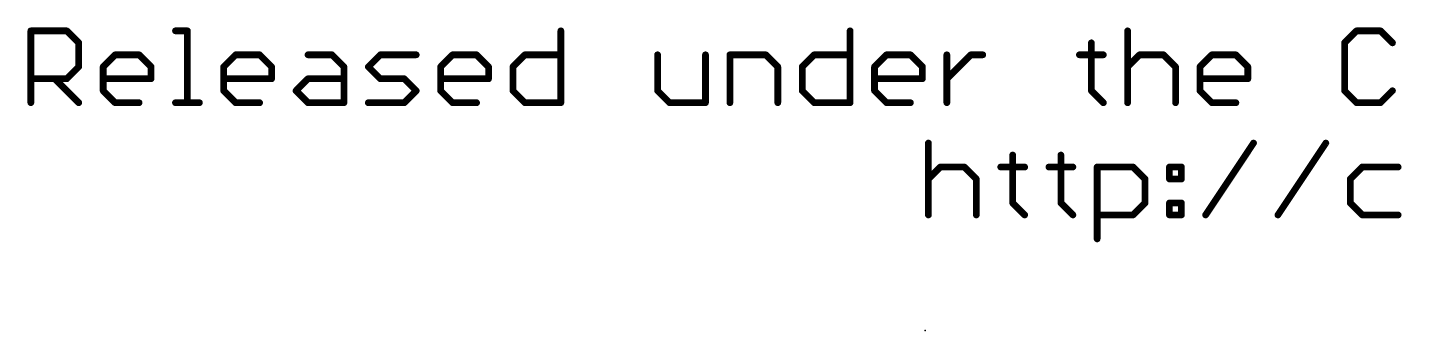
# Model space of a CAD drawing. Extents: x -98 to 26, y -2 to 26.
# Drawn here: x -97.79 to -66.68, y 11.43 to 18.29 of the extents above; entities that cross this region are included whole.
import ezdxf

# ---------------------------------------------------------------- set-up
doc = ezdxf.new("R2010")
doc.units = 0
doc.layers.add('23', color=53, linetype='CONTINUOUS')
doc.layers.add('27', color=253, linetype='CONTINUOUS')

msp = doc.modelspace()

# ---------------------------------------------------------------- linework, layer by layer
at = {"layer": '23'}
msp.add_point((-77.47, 11.43), dxfattribs=at)
at = {"layer": '27', "const_width": 0.1524}
for points in [[(-97.7138, 16.5862), (-97.7138, 18.2132)], [(-97.7138, 18.2132), (-96.9003, 18.2132)], [(-96.9003, 18.2132), (-96.6291, 17.942)], [(-94.4395, 18.2132), (-94.1683, 18.2132)], [(-94.1683, 18.2132), (-94.1683, 16.5862)], [(-85.7148, 18.2132), (-85.7148, 16.5862)], [(-79.1661, 18.2132), (-79.1661, 16.5862)], [(-72.8836, 18.2132), (-72.8836, 16.5862)], [(-67.701, 18.2132), (-67.9721, 17.942)], [(-67.1586, 18.2132), (-67.701, 18.2132)], [(-66.8875, 17.942), (-67.1586, 18.2132)], [(-96.6291, 17.942), (-96.6291, 17.3997)], [(-96.0766, 17.3997), (-95.8055, 17.6709)], [(-95.8055, 17.6709), (-95.2632, 17.6709)], [(-95.2632, 17.6709), (-94.992, 17.3997)], [(-93.3481, 17.3997), (-93.0769, 17.6709)], [(-93.0769, 17.6709), (-92.5346, 17.6709)], [(-92.5346, 17.6709), (-92.2634, 17.3997)], [(-91.4397, 17.6709), (-90.8974, 17.6709)], [(-90.8974, 17.6709), (-90.6262, 17.3997)], [(-90.0737, 17.3997), (-89.8026, 17.6709)], [(-89.8026, 17.6709), (-88.9891, 17.6709)], [(-88.4366, 17.3997), (-88.1654, 17.6709)], [(-88.1654, 17.6709), (-87.6231, 17.6709)], [(-87.6231, 17.6709), (-87.3519, 17.3997)], [(-86.7994, 17.3997), (-86.5283, 17.6709)], [(-86.5283, 17.6709), (-85.7148, 17.6709)], [(-83.5251, 17.6709), (-83.5251, 16.8574)], [(-82.4405, 16.5862), (-82.4405, 17.6709)], [(-81.888, 16.5862), (-81.888, 17.6709)], [(-81.888, 17.6709), (-81.0745, 17.6709)], [(-81.0745, 17.6709), (-80.8033, 17.3997)], [(-80.2508, 17.3997), (-79.9796, 17.6709)], [(-79.9796, 17.6709), (-79.1661, 17.6709)], [(-78.6136, 17.3997), (-78.3425, 17.6709)], [(-78.3425, 17.6709), (-77.8002, 17.6709)], [(-77.8002, 17.6709), (-77.529, 17.3997)], [(-76.9765, 16.5862), (-76.9765, 17.6709)], [(-76.9765, 17.1285), (-76.4342, 17.6709)], [(-76.4342, 17.6709), (-76.163, 17.6709)], [(-73.975, 17.6709), (-73.4327, 17.6709)], [(-73.7039, 17.942), (-73.7039, 16.8574)], [(-72.8836, 17.3997), (-72.6124, 17.6709)], [(-72.6124, 17.6709), (-72.0701, 17.6709)], [(-72.0701, 17.6709), (-71.7989, 17.3997)], [(-71.2464, 17.3997), (-70.9753, 17.6709)], [(-70.9753, 17.6709), (-70.4329, 17.6709)], [(-70.4329, 17.6709), (-70.1618, 17.3997)], [(-67.9721, 17.942), (-67.9721, 16.8574)], [(-96.6291, 17.3997), (-96.9003, 17.1285)], [(-96.0766, 16.8574), (-96.0766, 17.3997)], [(-94.992, 17.3997), (-94.992, 17.1285)], [(-93.3481, 16.8574), (-93.3481, 17.3997)], [(-92.2634, 17.3997), (-92.2634, 17.1285)], [(-90.6262, 17.3997), (-90.6262, 16.5862)], [(-89.8026, 17.1285), (-90.0737, 17.3997)], [(-88.4366, 16.8574), (-88.4366, 17.3997)], [(-87.3519, 17.3997), (-87.3519, 17.1285)], [(-86.7994, 16.8574), (-86.7994, 17.3997)], [(-80.8033, 17.3997), (-80.8033, 16.5862)], [(-80.2508, 16.8574), (-80.2508, 17.3997)], [(-78.6136, 16.8574), (-78.6136, 17.3997)], [(-77.529, 17.3997), (-77.529, 17.1285)], [(-71.7989, 17.3997), (-71.7989, 16.5862)], [(-71.2464, 16.8574), (-71.2464, 17.3997)], [(-70.1618, 17.3997), (-70.1618, 17.1285)], [(-96.9003, 17.1285), (-97.7138, 17.1285)], [(-97.1715, 17.1285), (-96.6291, 16.5862)], [(-94.992, 17.1285), (-96.0766, 17.1285)], [(-92.2634, 17.1285), (-93.3481, 17.1285)], [(-91.7109, 16.8574), (-91.4397, 17.1285)], [(-91.4397, 17.1285), (-90.6262, 17.1285)], [(-89.2602, 17.1285), (-89.8026, 17.1285)], [(-88.9891, 16.8574), (-89.2602, 17.1285)], [(-87.3519, 17.1285), (-88.4366, 17.1285)], [(-77.529, 17.1285), (-78.6136, 17.1285)], [(-70.1618, 17.1285), (-71.2464, 17.1285)], [(-95.8055, 16.5862), (-96.0766, 16.8574)], [(-93.0769, 16.5862), (-93.3481, 16.8574)], [(-91.4397, 16.5862), (-91.7109, 16.8574)], [(-89.2602, 16.5862), (-88.9891, 16.8574)], [(-88.1654, 16.5862), (-88.4366, 16.8574)], [(-86.5283, 16.5862), (-86.7994, 16.8574)], [(-83.5251, 16.8574), (-83.254, 16.5862)], [(-79.9796, 16.5862), (-80.2508, 16.8574)], [(-78.3425, 16.5862), (-78.6136, 16.8574)], [(-73.7039, 16.8574), (-73.4327, 16.5862)], [(-70.9753, 16.5862), (-71.2464, 16.8574)], [(-67.9721, 16.8574), (-67.701, 16.5862)], [(-67.1586, 16.5862), (-66.8875, 16.8574)], [(-95.2632, 16.5862), (-95.8055, 16.5862)], [(-94.4395, 16.5862), (-93.8972, 16.5862)], [(-92.5346, 16.5862), (-93.0769, 16.5862)], [(-90.6262, 16.5862), (-91.4397, 16.5862)], [(-90.0737, 16.5862), (-89.2602, 16.5862)], [(-87.6231, 16.5862), (-88.1654, 16.5862)], [(-85.7148, 16.5862), (-86.5283, 16.5862)], [(-83.254, 16.5862), (-82.4405, 16.5862)], [(-79.1661, 16.5862), (-79.9796, 16.5862)], [(-77.8002, 16.5862), (-78.3425, 16.5862)], [(-70.4329, 16.5862), (-70.9753, 16.5862)], [(-67.701, 16.5862), (-67.1586, 16.5862)], [(-77.3938, 15.6732), (-77.3938, 14.0462)], [(-71.118, 14.0462), (-70.0334, 15.6732)], [(-69.4809, 14.0462), (-68.3962, 15.6732)], [(-75.4855, 15.402), (-75.4855, 14.3174)], [(-74.394, 15.402), (-74.394, 14.3174)], [(-77.3938, 14.8597), (-77.1226, 15.1309)], [(-77.1226, 15.1309), (-76.5803, 15.1309)], [(-76.5803, 15.1309), (-76.3091, 14.8597)], [(-76.3091, 14.8597), (-76.3091, 14.0462)], [(-75.7566, 15.1309), (-75.2143, 15.1309)], [(-74.6652, 15.1309), (-74.1229, 15.1309)], [(-73.5738, 13.5039), (-73.5738, 15.1309)], [(-73.5738, 15.1309), (-72.7603, 15.1309)], [(-72.7603, 15.1309), (-72.4891, 14.8597)], [(-72.4891, 14.8597), (-72.4891, 14.3174)], [(-71.9366, 15.1309), (-71.6655, 15.1309)], [(-71.9366, 14.8597), (-71.9366, 15.1309)], [(-71.6655, 14.8597), (-71.9366, 14.8597)], [(-71.6655, 15.1309), (-71.6655, 14.8597)], [(-67.5726, 15.1309), (-67.8437, 14.8597)], [(-67.8437, 14.8597), (-67.8437, 14.3174)], [(-66.7591, 15.1309), (-67.5726, 15.1309)], [(-75.4855, 14.3174), (-75.2143, 14.0462)], [(-74.394, 14.3174), (-74.1229, 14.0462)], [(-72.4891, 14.3174), (-72.7603, 14.0462)], [(-71.9366, 14.3174), (-71.6655, 14.3174)], [(-71.9366, 14.0462), (-71.9366, 14.3174)], [(-71.6655, 14.3174), (-71.6655, 14.0462)], [(-67.8437, 14.3174), (-67.5726, 14.0462)], [(-72.7603, 14.0462), (-73.5738, 14.0462)], [(-71.6655, 14.0462), (-71.9366, 14.0462)], [(-67.5726, 14.0462), (-66.7591, 14.0462)]]:
    msp.add_lwpolyline(points, dxfattribs=at)
at = {"layer": '27', "const_width": 0.0762}
for points in [[(-97.6757, 18.2132, 1), (-97.7519, 18.2132)], [(-97.7138, 18.2513, 1), (-97.7138, 18.1751)], [(-96.8734, 18.2401, 1), (-96.9272, 18.1862)], [(-96.9003, 18.1751, 1), (-96.9003, 18.2513)], [(-94.4395, 18.2513, 1), (-94.4395, 18.1751)], [(-94.1302, 18.2132, 1), (-94.2064, 18.2132)], [(-94.1683, 18.1751, 1), (-94.1683, 18.2513)], [(-85.6767, 18.2132, 1), (-85.7529, 18.2132)], [(-79.128, 18.2132, 1), (-79.2042, 18.2132)], [(-72.8455, 18.2132, 1), (-72.9217, 18.2132)], [(-67.701, 18.2513, 1), (-67.701, 18.1751)], [(-67.674, 18.1862, 1), (-67.7279, 18.2401)], [(-67.1317, 18.2401, 1), (-67.1856, 18.1862)], [(-67.1586, 18.1751, 1), (-67.1586, 18.2513)], [(-96.591, 17.942, 1), (-96.6672, 17.942)], [(-96.6561, 17.9151, 1), (-96.6022, 17.969)], [(-95.8055, 17.709, 1), (-95.8055, 17.6328)], [(-95.7785, 17.6439, 1), (-95.8324, 17.6978)], [(-95.2362, 17.6978, 1), (-95.2901, 17.6439)], [(-95.2632, 17.6328, 1), (-95.2632, 17.709)], [(-93.0769, 17.709, 1), (-93.0769, 17.6328)], [(-93.0499, 17.6439, 1), (-93.1038, 17.6978)], [(-92.5076, 17.6978, 1), (-92.5615, 17.6439)], [(-92.5346, 17.6328, 1), (-92.5346, 17.709)], [(-91.4397, 17.709, 1), (-91.4397, 17.6328)], [(-90.8705, 17.6978, 1), (-90.9243, 17.6439)], [(-90.8974, 17.6328, 1), (-90.8974, 17.709)], [(-89.8026, 17.709, 1), (-89.8026, 17.6328)], [(-89.7756, 17.6439, 1), (-89.8295, 17.6978)], [(-88.9891, 17.6328, 1), (-88.9891, 17.709)], [(-88.1654, 17.709, 1), (-88.1654, 17.6328)], [(-88.1385, 17.6439, 1), (-88.1924, 17.6978)], [(-87.5961, 17.6978, 1), (-87.65, 17.6439)], [(-87.6231, 17.6328, 1), (-87.6231, 17.709)], [(-86.5283, 17.709, 1), (-86.5283, 17.6328)], [(-86.5013, 17.6439, 1), (-86.5552, 17.6978)], [(-85.7148, 17.6328, 1), (-85.7148, 17.709)], [(-83.487, 17.6709, 1), (-83.5632, 17.6709)], [(-82.4024, 17.6709, 1), (-82.4786, 17.6709)], [(-81.8499, 17.6709, 1), (-81.9261, 17.6709)], [(-81.888, 17.709, 1), (-81.888, 17.6328)], [(-81.0475, 17.6978, 1), (-81.1014, 17.6439)], [(-81.0745, 17.6328, 1), (-81.0745, 17.709)], [(-79.9796, 17.709, 1), (-79.9796, 17.6328)], [(-79.9527, 17.6439, 1), (-80.0066, 17.6978)], [(-79.1661, 17.6328, 1), (-79.1661, 17.709)], [(-78.3425, 17.709, 1), (-78.3425, 17.6328)], [(-78.3155, 17.6439, 1), (-78.3694, 17.6978)], [(-77.7732, 17.6978, 1), (-77.8271, 17.6439)], [(-77.8002, 17.6328, 1), (-77.8002, 17.709)], [(-76.9384, 17.6709, 1), (-77.0146, 17.6709)], [(-76.4342, 17.709, 1), (-76.4342, 17.6328)], [(-76.4072, 17.6439, 1), (-76.4611, 17.6978)], [(-76.163, 17.6328, 1), (-76.163, 17.709)], [(-73.975, 17.709, 1), (-73.975, 17.6328)], [(-73.6658, 17.942, 1), (-73.742, 17.942)], [(-73.4327, 17.6328, 1), (-73.4327, 17.709)], [(-72.6124, 17.709, 1), (-72.6124, 17.6328)], [(-72.5855, 17.6439, 1), (-72.6394, 17.6978)], [(-72.0432, 17.6978, 1), (-72.097, 17.6439)], [(-72.0701, 17.6328, 1), (-72.0701, 17.709)], [(-70.9753, 17.709, 1), (-70.9753, 17.6328)], [(-70.9483, 17.6439, 1), (-71.0022, 17.6978)], [(-70.406, 17.6978, 1), (-70.4599, 17.6439)], [(-70.4329, 17.6328, 1), (-70.4329, 17.709)], [(-67.9991, 17.969, 1), (-67.9452, 17.9151)], [(-67.934, 17.942, 1), (-68.0102, 17.942)], [(-66.9144, 17.9151, 1), (-66.8605, 17.969)], [(-96.6672, 17.3997, 1), (-96.591, 17.3997)], [(-96.6022, 17.3728, 1), (-96.6561, 17.4266)], [(-96.0385, 17.3997, 1), (-96.1147, 17.3997)], [(-96.1036, 17.4266, 1), (-96.0497, 17.3728)], [(-94.9539, 17.3997, 1), (-95.0301, 17.3997)], [(-95.0189, 17.3728, 1), (-94.965, 17.4266)], [(-93.31, 17.3997, 1), (-93.3862, 17.3997)], [(-93.375, 17.4266, 1), (-93.3211, 17.3728)], [(-92.2253, 17.3997, 1), (-92.3015, 17.3997)], [(-92.2903, 17.3728, 1), (-92.2364, 17.4266)], [(-90.5881, 17.3997, 1), (-90.6643, 17.3997)], [(-90.6532, 17.3728, 1), (-90.5993, 17.4266)], [(-90.0468, 17.4266, 1), (-90.1007, 17.3728)], [(-90.1007, 17.4266, 1), (-90.0468, 17.3728)], [(-88.3985, 17.3997, 1), (-88.4747, 17.3997)], [(-88.4635, 17.4266, 1), (-88.4096, 17.3728)], [(-87.3138, 17.3997, 1), (-87.39, 17.3997)], [(-87.3789, 17.3728, 1), (-87.325, 17.4266)], [(-86.7613, 17.3997, 1), (-86.8375, 17.3997)], [(-86.8264, 17.4266, 1), (-86.7725, 17.3728)], [(-80.7652, 17.3997, 1), (-80.8414, 17.3997)], [(-80.8302, 17.3728, 1), (-80.7764, 17.4266)], [(-80.2127, 17.3997, 1), (-80.2889, 17.3997)], [(-80.2777, 17.4266, 1), (-80.2239, 17.3728)], [(-78.5755, 17.3997, 1), (-78.6517, 17.3997)], [(-78.6406, 17.4266, 1), (-78.5867, 17.3728)], [(-77.4909, 17.3997, 1), (-77.5671, 17.3997)], [(-77.5559, 17.3728, 1), (-77.502, 17.4266)], [(-72.9105, 17.4266, 1), (-72.8567, 17.3728)], [(-71.7608, 17.3997, 1), (-71.837, 17.3997)], [(-71.8259, 17.3728, 1), (-71.772, 17.4266)], [(-71.2083, 17.3997, 1), (-71.2845, 17.3997)], [(-71.2734, 17.4266, 1), (-71.2195, 17.3728)], [(-70.1237, 17.3997, 1), (-70.1999, 17.3997)], [(-70.1887, 17.3728, 1), (-70.1348, 17.4266)], [(-97.7138, 17.1666, 1), (-97.7138, 17.0904)], [(-97.1445, 17.1555, 1), (-97.1984, 17.1016)], [(-96.9272, 17.1555, 1), (-96.8734, 17.1016)], [(-96.9003, 17.0904, 1), (-96.9003, 17.1666)], [(-96.0766, 17.1666, 1), (-96.0766, 17.0904)], [(-95.0301, 17.1285, 1), (-94.9539, 17.1285)], [(-94.992, 17.0904, 1), (-94.992, 17.1666)], [(-93.3481, 17.1666, 1), (-93.3481, 17.0904)], [(-92.3015, 17.1285, 1), (-92.2253, 17.1285)], [(-92.2634, 17.0904, 1), (-92.2634, 17.1666)], [(-91.4397, 17.1666, 1), (-91.4397, 17.0904)], [(-91.4128, 17.1016, 1), (-91.4667, 17.1555)], [(-90.6262, 17.0904, 1), (-90.6262, 17.1666)], [(-89.8026, 17.1666, 1), (-89.8026, 17.0904)], [(-89.8295, 17.1016, 1), (-89.7756, 17.1555)], [(-89.2333, 17.1555, 1), (-89.2872, 17.1016)], [(-89.2602, 17.0904, 1), (-89.2602, 17.1666)], [(-88.4366, 17.1666, 1), (-88.4366, 17.0904)], [(-87.39, 17.1285, 1), (-87.3138, 17.1285)], [(-87.3519, 17.0904, 1), (-87.3519, 17.1666)], [(-78.6136, 17.1666, 1), (-78.6136, 17.0904)], [(-77.5671, 17.1285, 1), (-77.4909, 17.1285)], [(-77.529, 17.0904, 1), (-77.529, 17.1666)], [(-77.0034, 17.1555, 1), (-76.9495, 17.1016)], [(-71.2464, 17.1666, 1), (-71.2464, 17.0904)], [(-70.1999, 17.1285, 1), (-70.1237, 17.1285)], [(-70.1618, 17.0904, 1), (-70.1618, 17.1666)], [(-96.0497, 16.8843, 1), (-96.1036, 16.8304)], [(-96.1147, 16.8574, 1), (-96.0385, 16.8574)], [(-93.3211, 16.8843, 1), (-93.375, 16.8304)], [(-93.3862, 16.8574, 1), (-93.31, 16.8574)], [(-91.684, 16.8843, 1), (-91.7378, 16.8304)], [(-91.7378, 16.8843, 1), (-91.684, 16.8304)], [(-88.9621, 16.8304, 1), (-89.016, 16.8843)], [(-89.016, 16.8304, 1), (-88.9621, 16.8843)], [(-88.4096, 16.8843, 1), (-88.4635, 16.8304)], [(-88.4747, 16.8574, 1), (-88.3985, 16.8574)], [(-86.7725, 16.8843, 1), (-86.8264, 16.8304)], [(-86.8375, 16.8574, 1), (-86.7613, 16.8574)], [(-83.4982, 16.8843, 1), (-83.5521, 16.8304)], [(-83.5632, 16.8574, 1), (-83.487, 16.8574)], [(-80.2239, 16.8843, 1), (-80.2777, 16.8304)], [(-80.2889, 16.8574, 1), (-80.2127, 16.8574)], [(-78.5867, 16.8843, 1), (-78.6406, 16.8304)], [(-78.6517, 16.8574, 1), (-78.5755, 16.8574)], [(-73.6769, 16.8843, 1), (-73.7308, 16.8304)], [(-73.742, 16.8574, 1), (-73.6658, 16.8574)], [(-71.2195, 16.8843, 1), (-71.2734, 16.8304)], [(-71.2845, 16.8574, 1), (-71.2083, 16.8574)], [(-67.9452, 16.8843, 1), (-67.9991, 16.8304)], [(-68.0102, 16.8574, 1), (-67.934, 16.8574)], [(-66.8605, 16.8304, 1), (-66.9144, 16.8843)], [(-97.7519, 16.5862, 1), (-97.6757, 16.5862)], [(-96.6561, 16.5593, 1), (-96.6022, 16.6131)], [(-95.8055, 16.6243, 1), (-95.8055, 16.5481)], [(-95.8324, 16.5593, 1), (-95.7785, 16.6131)], [(-95.2632, 16.5481, 1), (-95.2632, 16.6243)], [(-94.4395, 16.6243, 1), (-94.4395, 16.5481)], [(-94.2064, 16.5862, 1), (-94.1302, 16.5862)], [(-93.8972, 16.5481, 1), (-93.8972, 16.6243)], [(-93.0769, 16.6243, 1), (-93.0769, 16.5481)], [(-93.1038, 16.5593, 1), (-93.0499, 16.6131)], [(-92.5346, 16.5481, 1), (-92.5346, 16.6243)], [(-91.4397, 16.6243, 1), (-91.4397, 16.5481)], [(-91.4667, 16.5593, 1), (-91.4128, 16.6131)], [(-90.6643, 16.5862, 1), (-90.5881, 16.5862)], [(-90.6262, 16.5481, 1), (-90.6262, 16.6243)], [(-90.0737, 16.6243, 1), (-90.0737, 16.5481)], [(-89.2872, 16.6131, 1), (-89.2333, 16.5593)], [(-89.2602, 16.5481, 1), (-89.2602, 16.6243)], [(-88.1654, 16.6243, 1), (-88.1654, 16.5481)], [(-88.1924, 16.5593, 1), (-88.1385, 16.6131)], [(-87.6231, 16.5481, 1), (-87.6231, 16.6243)], [(-86.5283, 16.6243, 1), (-86.5283, 16.5481)], [(-86.5552, 16.5593, 1), (-86.5013, 16.6131)], [(-85.7529, 16.5862, 1), (-85.6767, 16.5862)], [(-85.7148, 16.5481, 1), (-85.7148, 16.6243)], [(-83.254, 16.6243, 1), (-83.254, 16.5481)], [(-83.2809, 16.5593, 1), (-83.227, 16.6131)], [(-82.4786, 16.5862, 1), (-82.4024, 16.5862)], [(-82.4405, 16.5481, 1), (-82.4405, 16.6243)], [(-81.9261, 16.5862, 1), (-81.8499, 16.5862)], [(-80.8414, 16.5862, 1), (-80.7652, 16.5862)], [(-79.9796, 16.6243, 1), (-79.9796, 16.5481)], [(-80.0066, 16.5593, 1), (-79.9527, 16.6131)], [(-79.2042, 16.5862, 1), (-79.128, 16.5862)], [(-79.1661, 16.5481, 1), (-79.1661, 16.6243)], [(-78.3425, 16.6243, 1), (-78.3425, 16.5481)], [(-78.3694, 16.5593, 1), (-78.3155, 16.6131)], [(-77.8002, 16.5481, 1), (-77.8002, 16.6243)], [(-77.0146, 16.5862, 1), (-76.9384, 16.5862)], [(-73.4596, 16.5593, 1), (-73.4058, 16.6131)], [(-72.9217, 16.5862, 1), (-72.8455, 16.5862)], [(-71.837, 16.5862, 1), (-71.7608, 16.5862)], [(-70.9753, 16.6243, 1), (-70.9753, 16.5481)], [(-71.0022, 16.5593, 1), (-70.9483, 16.6131)], [(-70.4329, 16.5481, 1), (-70.4329, 16.6243)], [(-67.701, 16.6243, 1), (-67.701, 16.5481)], [(-67.7279, 16.5593, 1), (-67.674, 16.6131)], [(-67.1856, 16.6131, 1), (-67.1317, 16.5593)], [(-67.1586, 16.5481, 1), (-67.1586, 16.6243)], [(-77.3557, 15.6732, 1), (-77.4319, 15.6732)], [(-70.0017, 15.6521, 1), (-70.0651, 15.6943)], [(-68.3645, 15.6521, 1), (-68.4279, 15.6943)], [(-75.4474, 15.402, 1), (-75.5236, 15.402)], [(-74.3559, 15.402, 1), (-74.4321, 15.402)], [(-77.1226, 15.169, 1), (-77.1226, 15.0928)], [(-77.0957, 15.1039, 1), (-77.1496, 15.1578)], [(-76.5534, 15.1578, 1), (-76.6072, 15.1039)], [(-76.5803, 15.0928, 1), (-76.5803, 15.169)], [(-76.271, 14.8597, 1), (-76.3472, 14.8597)], [(-75.7566, 15.169, 1), (-75.7566, 15.0928)], [(-75.2143, 15.0928, 1), (-75.2143, 15.169)], [(-74.6652, 15.169, 1), (-74.6652, 15.0928)], [(-74.1229, 15.0928, 1), (-74.1229, 15.169)], [(-73.5357, 15.1309, 1), (-73.6119, 15.1309)], [(-73.5738, 15.169, 1), (-73.5738, 15.0928)], [(-72.7333, 15.1578, 1), (-72.7872, 15.1039)], [(-72.7603, 15.0928, 1), (-72.7603, 15.169)], [(-72.451, 14.8597, 1), (-72.5272, 14.8597)], [(-71.9366, 15.169, 1), (-71.9366, 15.0928)], [(-71.8985, 15.1309, 1), (-71.9747, 15.1309)], [(-71.9366, 14.8978, 1), (-71.9366, 14.8216)], [(-71.6274, 15.1309, 1), (-71.7036, 15.1309)], [(-71.6655, 15.0928, 1), (-71.6655, 15.169)], [(-71.6655, 14.8216, 1), (-71.6655, 14.8978)], [(-67.8056, 14.8597, 1), (-67.8818, 14.8597)], [(-67.5726, 15.169, 1), (-67.5726, 15.0928)], [(-67.5456, 15.1039, 1), (-67.5995, 15.1578)], [(-66.7591, 15.0928, 1), (-66.7591, 15.169)], [(-77.4207, 14.8866, 1), (-77.3669, 14.8328)], [(-76.3361, 14.8328, 1), (-76.2822, 14.8866)], [(-72.5161, 14.8328, 1), (-72.4622, 14.8866)], [(-71.9747, 14.8597, 1), (-71.8985, 14.8597)], [(-71.7036, 14.8597, 1), (-71.6274, 14.8597)], [(-67.8707, 14.8866, 1), (-67.8168, 14.8328)], [(-75.4585, 14.3443, 1), (-75.5124, 14.2904)], [(-75.5236, 14.3174, 1), (-75.4474, 14.3174)], [(-74.3671, 14.3443, 1), (-74.421, 14.2904)], [(-74.4321, 14.3174, 1), (-74.3559, 14.3174)], [(-72.5272, 14.3174, 1), (-72.451, 14.3174)], [(-72.4622, 14.2904, 1), (-72.516, 14.3443)], [(-71.9366, 14.3555, 1), (-71.9366, 14.2793)], [(-71.8985, 14.3174, 1), (-71.9747, 14.3174)], [(-71.6274, 14.3174, 1), (-71.7036, 14.3174)], [(-71.6655, 14.2793, 1), (-71.6655, 14.3555)], [(-67.8168, 14.3443, 1), (-67.8707, 14.2904)], [(-67.8818, 14.3174, 1), (-67.8056, 14.3174)], [(-77.4319, 14.0462, 1), (-77.3557, 14.0462)], [(-76.3472, 14.0462, 1), (-76.271, 14.0462)], [(-75.2413, 14.0193, 1), (-75.1874, 14.0731)], [(-74.1498, 14.0193, 1), (-74.0959, 14.0731)], [(-73.5738, 14.0843, 1), (-73.5738, 14.0081)], [(-72.7872, 14.0731, 1), (-72.7333, 14.0193)], [(-72.7603, 14.0081, 1), (-72.7603, 14.0843)], [(-71.9366, 14.0843, 1), (-71.9366, 14.0081)], [(-71.9747, 14.0462, 1), (-71.8985, 14.0462)], [(-71.7036, 14.0462, 1), (-71.6274, 14.0462)], [(-71.6655, 14.0081, 1), (-71.6655, 14.0843)], [(-71.1497, 14.0673, 1), (-71.0863, 14.0251)], [(-69.5126, 14.0673, 1), (-69.4492, 14.0251)], [(-67.5726, 14.0843, 1), (-67.5726, 14.0081)], [(-67.5995, 14.0193, 1), (-67.5456, 14.0731)], [(-66.7591, 14.0081, 1), (-66.7591, 14.0843)], [(-73.6119, 13.5039, 1), (-73.5357, 13.5039)]]:
    msp.add_lwpolyline(points, format="xyb", dxfattribs=at)

doc.saveas('drawing.dxf')
